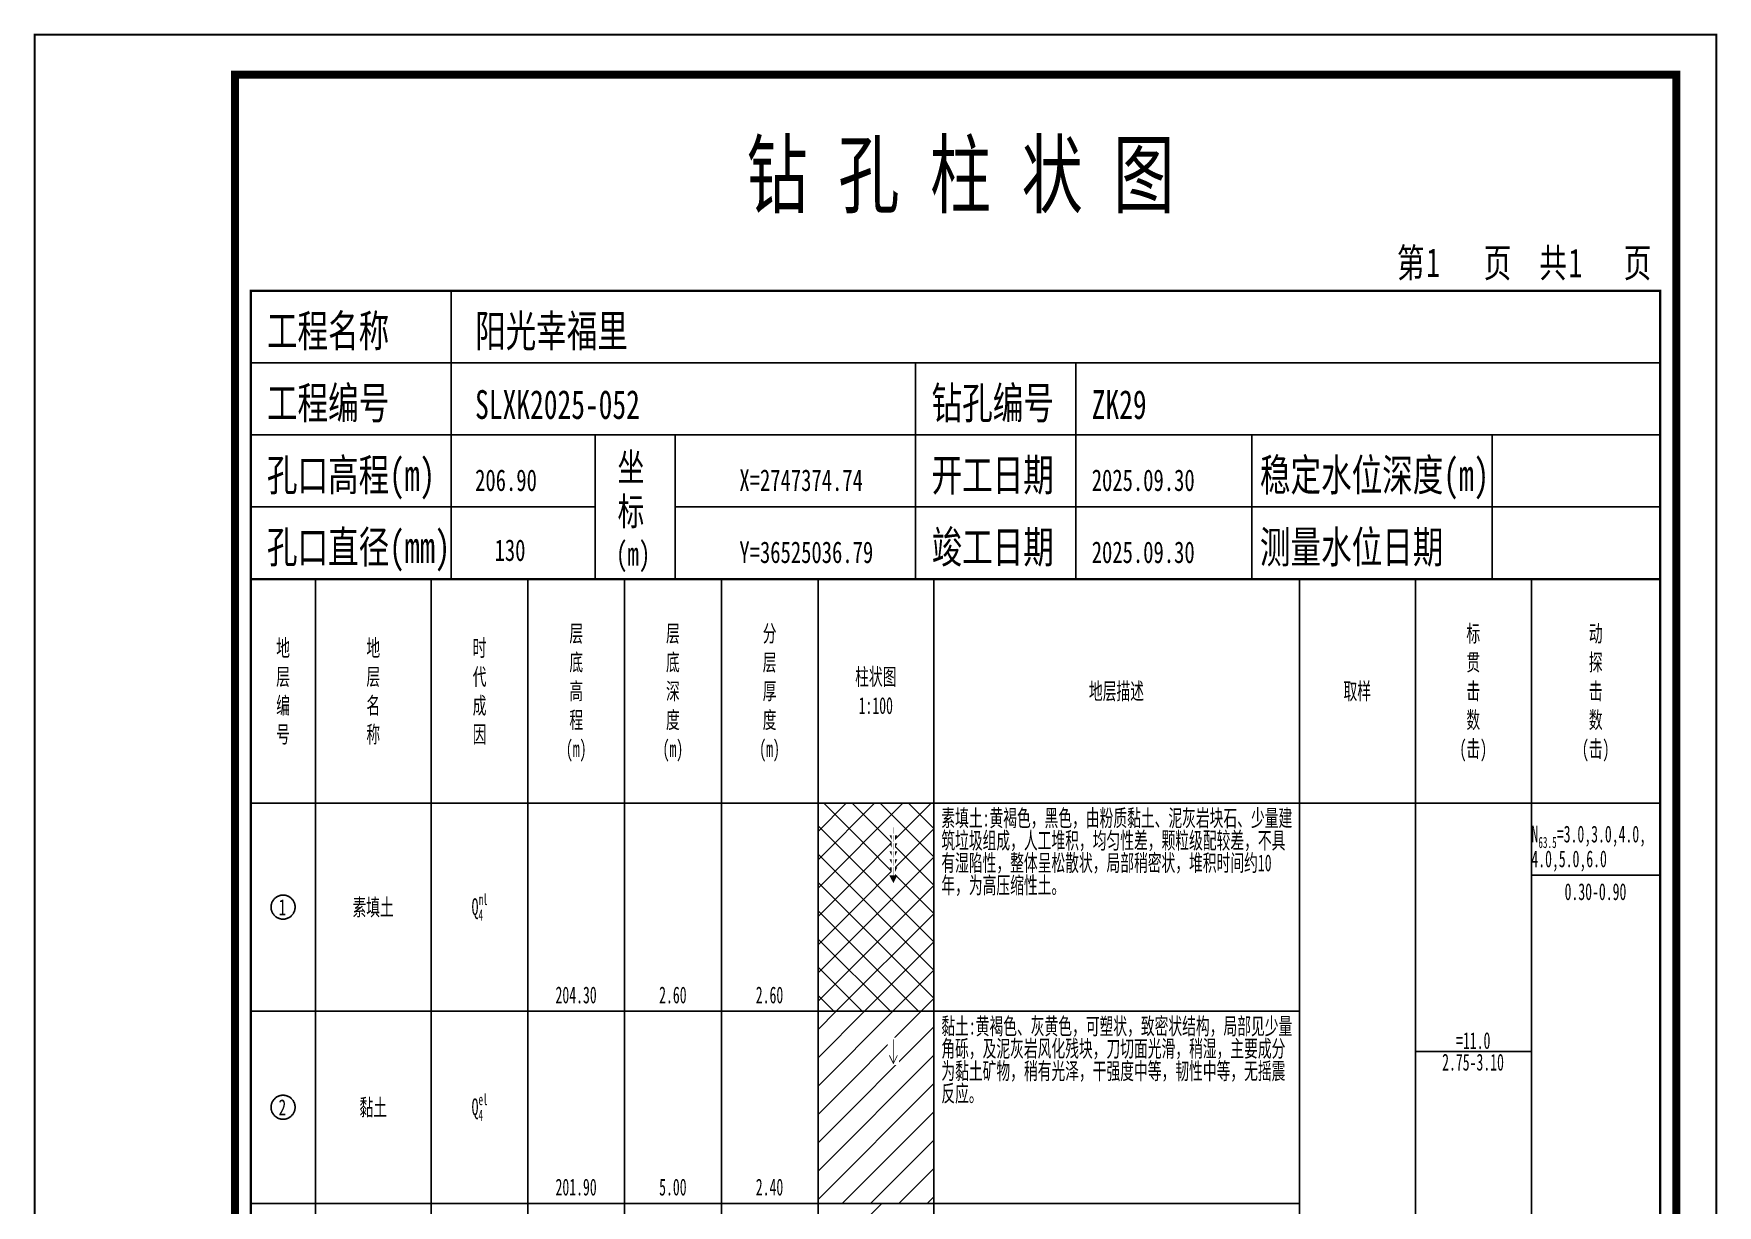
# Model space of a CAD drawing. Header units: millimetres. Extents: x 1264 to 9491, y 619 to 916.
# Drawn here: x 7499.6 to 7709.8, y 769.7 to 916 of the extents above; entities that cross this region are included whole.
import ezdxf
from ezdxf.enums import TextEntityAlignment as Align

# ---------------------------------------------------------------- set-up
doc = ezdxf.new("R2010")
doc.units = ezdxf.units.MM
doc.layers.add('GICAD_POU_TEXTS', color=7, linetype='Continuous')
doc.styles.add('LZ_FONT', font='simfang_0.ttf', dxfattribs={"width": 0.7, "height": 8})
doc.styles.add('成果图图块', font='simfang_0.ttf', dxfattribs={"height": 2.5})
doc.styles.add('成果图表体', font='simfang_0.ttf', dxfattribs={"width": 0.6, "height": 2.1})

# ---------------------------------------------------------------- blocks, each defined once
blk = doc.blocks.new('ZZT_DCBH_Z.dwg50', base_point=(-0.02, 0))
at = {"color": 7}
blk.add_polyline3d([(-1.52, 0.02, 0), (-1.52, -0.06, 0), (-1.52, -0.13, 0), (-1.51, -0.2, 0), (-1.5, -0.28, 0), (-1.48, -0.35, 0), (-1.46, -0.42, 0), (-1.44, -0.49, 0), (-1.41, -0.56, 0), (-1.38, -0.63, 0), (-1.35, -0.69, 0), (-1.31, -0.76, 0), (-1.27, -0.82, 0), (-1.23, -0.88, 0), (-1.18, -0.94, 0), (-1.14, -0.99, 0), (-1.09, -1.04, 0), (-1.03, -1.1, 0), (-0.98, -1.14, 0), (-0.92, -1.19, 0), (-0.86, -1.23, 0), (-0.8, -1.27, 0), (-0.73, -1.31, 0), (-0.67, -1.34, 0), (-0.6, -1.37, 0), (-0.53, -1.4, 0), (-0.46, -1.42, 0), (-0.39, -1.44, 0), (-0.32, -1.46, 0), (-0.25, -1.47, 0), (-0.17, -1.48, 0), (-0.1, -1.48, 0), (-0.02, -1.48, 0), (0.05, -1.48, 0), (0.12, -1.48, 0), (0.2, -1.47, 0), (0.27, -1.46, 0), (0.34, -1.44, 0), (0.41, -1.42, 0), (0.48, -1.4, 0), (0.55, -1.37, 0), (0.62, -1.34, 0), (0.68, -1.31, 0), (0.75, -1.27, 0), (0.81, -1.23, 0), (0.87, -1.19, 0), (0.93, -1.14, 0), (0.98, -1.1, 0), (1.04, -1.04, 0), (1.09, -0.99, 0), (1.13, -0.94, 0), (1.18, -0.88, 0), (1.22, -0.82, 0), (1.26, -0.76, 0), (1.3, -0.69, 0), (1.33, -0.63, 0), (1.36, -0.56, 0), (1.39, -0.49, 0), (1.41, -0.42, 0), (1.43, -0.35, 0), (1.45, -0.28, 0), (1.46, -0.2, 0), (1.47, -0.13, 0), (1.47, -0.06, 0), (1.48, 0.02, 0), (1.47, 0.09, 0), (1.47, 0.16, 0), (1.46, 0.24, 0), (1.45, 0.31, 0), (1.43, 0.38, 0), (1.41, 0.45, 0), (1.39, 0.52, 0), (1.36, 0.59, 0), (1.33, 0.66, 0), (1.3, 0.72, 0), (1.26, 0.79, 0), (1.22, 0.85, 0), (1.18, 0.91, 0), (1.13, 0.97, 0), (1.09, 1.02, 0), (1.04, 1.08, 0), (0.98, 1.13, 0), (0.93, 1.18, 0), (0.87, 1.22, 0), (0.81, 1.26, 0), (0.75, 1.3, 0), (0.68, 1.34, 0), (0.62, 1.37, 0), (0.55, 1.4, 0), (0.48, 1.43, 0), (0.41, 1.45, 0), (0.34, 1.47, 0), (0.27, 1.49, 0), (0.2, 1.5, 0), (0.12, 1.51, 0), (0.05, 1.51, 0), (-0.02, 1.52, 0), (-0.1, 1.51, 0), (-0.17, 1.51, 0), (-0.25, 1.5, 0), (-0.32, 1.49, 0), (-0.39, 1.47, 0), (-0.46, 1.45, 0), (-0.53, 1.43, 0), (-0.6, 1.4, 0), (-0.67, 1.37, 0), (-0.73, 1.34, 0), (-0.8, 1.3, 0), (-0.86, 1.26, 0), (-0.92, 1.22, 0), (-0.98, 1.18, 0), (-1.03, 1.13, 0), (-1.09, 1.08, 0), (-1.14, 1.02, 0), (-1.18, 0.97, 0), (-1.23, 0.91, 0), (-1.27, 0.85, 0), (-1.31, 0.79, 0), (-1.35, 0.72, 0), (-1.38, 0.66, 0), (-1.41, 0.59, 0), (-1.44, 0.52, 0), (-1.46, 0.45, 0), (-1.48, 0.38, 0), (-1.5, 0.31, 0), (-1.51, 0.24, 0), (-1.52, 0.16, 0), (-1.52, 0.09, 0), (-1.52, 0.02, 0)], dxfattribs=at)
at = {"layer": 'GICAD_POU_TEXTS', "color": 7, "style": '成果图图块', "width": 0.7}
blk.add_text('1', height=2, dxfattribs=at).set_placement((-0.11, -0.99), align=Align.CENTER)
blk = doc.blocks.new('ZZT_DCBH_Z.dwg51', base_point=(-0.02, 0))
at = {"color": 7}
blk.add_polyline3d([(-1.52, 0.02, 0), (-1.52, -0.06, 0), (-1.52, -0.13, 0), (-1.51, -0.2, 0), (-1.5, -0.28, 0), (-1.48, -0.35, 0), (-1.46, -0.42, 0), (-1.44, -0.49, 0), (-1.41, -0.56, 0), (-1.38, -0.63, 0), (-1.35, -0.69, 0), (-1.31, -0.76, 0), (-1.27, -0.82, 0), (-1.23, -0.88, 0), (-1.18, -0.94, 0), (-1.14, -0.99, 0), (-1.09, -1.04, 0), (-1.03, -1.1, 0), (-0.98, -1.14, 0), (-0.92, -1.19, 0), (-0.86, -1.23, 0), (-0.8, -1.27, 0), (-0.73, -1.31, 0), (-0.67, -1.34, 0), (-0.6, -1.37, 0), (-0.53, -1.4, 0), (-0.46, -1.42, 0), (-0.39, -1.44, 0), (-0.32, -1.46, 0), (-0.25, -1.47, 0), (-0.17, -1.48, 0), (-0.1, -1.48, 0), (-0.02, -1.48, 0), (0.05, -1.48, 0), (0.12, -1.48, 0), (0.2, -1.47, 0), (0.27, -1.46, 0), (0.34, -1.44, 0), (0.41, -1.42, 0), (0.48, -1.4, 0), (0.55, -1.37, 0), (0.62, -1.34, 0), (0.68, -1.31, 0), (0.75, -1.27, 0), (0.81, -1.23, 0), (0.87, -1.19, 0), (0.93, -1.14, 0), (0.98, -1.1, 0), (1.04, -1.04, 0), (1.09, -0.99, 0), (1.13, -0.94, 0), (1.18, -0.88, 0), (1.22, -0.82, 0), (1.26, -0.76, 0), (1.3, -0.69, 0), (1.33, -0.63, 0), (1.36, -0.56, 0), (1.39, -0.49, 0), (1.41, -0.42, 0), (1.43, -0.35, 0), (1.45, -0.28, 0), (1.46, -0.2, 0), (1.47, -0.13, 0), (1.47, -0.06, 0), (1.48, 0.02, 0), (1.47, 0.09, 0), (1.47, 0.16, 0), (1.46, 0.24, 0), (1.45, 0.31, 0), (1.43, 0.38, 0), (1.41, 0.45, 0), (1.39, 0.52, 0), (1.36, 0.59, 0), (1.33, 0.66, 0), (1.3, 0.72, 0), (1.26, 0.79, 0), (1.22, 0.85, 0), (1.18, 0.91, 0), (1.13, 0.97, 0), (1.09, 1.02, 0), (1.04, 1.08, 0), (0.98, 1.13, 0), (0.93, 1.18, 0), (0.87, 1.22, 0), (0.81, 1.26, 0), (0.75, 1.3, 0), (0.68, 1.34, 0), (0.62, 1.37, 0), (0.55, 1.4, 0), (0.48, 1.43, 0), (0.41, 1.45, 0), (0.34, 1.47, 0), (0.27, 1.49, 0), (0.2, 1.5, 0), (0.12, 1.51, 0), (0.05, 1.51, 0), (-0.02, 1.52, 0), (-0.1, 1.51, 0), (-0.17, 1.51, 0), (-0.25, 1.5, 0), (-0.32, 1.49, 0), (-0.39, 1.47, 0), (-0.46, 1.45, 0), (-0.53, 1.43, 0), (-0.6, 1.4, 0), (-0.67, 1.37, 0), (-0.73, 1.34, 0), (-0.8, 1.3, 0), (-0.86, 1.26, 0), (-0.92, 1.22, 0), (-0.98, 1.18, 0), (-1.03, 1.13, 0), (-1.09, 1.08, 0), (-1.14, 1.02, 0), (-1.18, 0.97, 0), (-1.23, 0.91, 0), (-1.27, 0.85, 0), (-1.31, 0.79, 0), (-1.35, 0.72, 0), (-1.38, 0.66, 0), (-1.41, 0.59, 0), (-1.44, 0.52, 0), (-1.46, 0.45, 0), (-1.48, 0.38, 0), (-1.5, 0.31, 0), (-1.51, 0.24, 0), (-1.52, 0.16, 0), (-1.52, 0.09, 0), (-1.52, 0.02, 0)], dxfattribs=at)
at = {"layer": 'GICAD_POU_TEXTS', "color": 7, "style": '成果图图块', "width": 0.7}
blk.add_text('2', height=2, dxfattribs=at).set_placement((-0.11, -0.99), align=Align.CENTER)
blk = doc.blocks.new('zztSLbg.dwg', base_point=(0.5, 1.5))
blk.add_wipeout([(-0.2, -0.2), (1.2, -0.2), (1.2, 3.2), (-0.2, 3.2)])
at = {"color": 7, "const_width": 0.1}
for points in [[(0.5, 3), (0.5, 0)], [(0, 1), (0.5, 0), (1, 1)]]:
    blk.add_lwpolyline(points, dxfattribs=at)
blk = doc.blocks.new('zztGLdt.dwg', base_point=(0.5, 1))
blk.add_wipeout([(0.3, -0.2), (0.7, -0.2), (0.7, 2.2), (0.3, 2.2)])
at = {"color": 7, "linetype": 'Continuous'}
blk.add_lwpolyline([(0.5, 1, 1, 0, 0), (0.5, 0, 0, 0, 0)], format="xyseb", dxfattribs=at)
at = {"color": 7, "const_width": 0.05}
blk.add_lwpolyline([(0.5, 2), (0.5, 1)], dxfattribs=at)
blk = doc.blocks.new('柱状图图框模板-(昇龙标准).dwg28', base_point=(27, 229))
for p, q in [((52, 229), (52, 265)), ((27, 256), (203, 256)), ((110, 229), (110, 256)), ((130, 229), (130, 256)), ((27, 247), (203, 247)), ((70, 229), (70, 247)), ((80, 229), (80, 247)), ((152, 229), (152, 247)), ((182, 229), (182, 247)), ((27, 238), (70, 238)), ((80, 238), (203, 238))]:
    blk.add_line(p, q)
for points, const_width in [([(0, 0), (210, 0), (210, 297), (0, 297)], 0.25), ([(25, 5), (205, 5), (205, 292), (25, 292)], 1), ([(27, 265), (203, 265), (203, 17), (27, 17)], 0.3)]:
    blk.add_lwpolyline(points, close=True, dxfattribs=dict(const_width=const_width))
at = {"const_width": 0.3}
blk.add_lwpolyline([(27, 229), (203, 229)], dxfattribs=at)
at = {"style": 'LZ_FONT', "width": 0.7}
for s, height, p in [('钻 孔 柱 状 图', 8, (88.9, 275.54)), ('第', 3.6, (170.12, 266.7)), ('1', 3.6, (173.78, 266.75)), ('页', 3.6, (180.96, 266.7)), ('共', 3.6, (187.88, 266.7)), ('1', 3.6, (191.54, 266.7)), ('页', 3.6, (198.44, 266.7)), ('工程名称', 4, (29, 258)), ('阳光幸福里', 4, (55, 258)), ('工程编号', 4, (29, 249)), ('SLXK2025-052', 3.6, (55, 249)), ('钻孔编号', 4, (112, 249)), ('ZK29', 3.6, (132, 249)), ('孔口高程(m)', 4, (29, 240)), ('坐', 3.5, (72.79, 241.24)), ('开工日期', 4, (112, 240)), ('稳定水位深度(m)', 4, (153, 240)), ('206.90', 2.7, (55, 240)), ('X=2747374.74', 2.7, (88, 240)), ('2025.09.30', 2.7, (132, 240)), ('标', 3.5, (72.79, 235.7)), ('孔口直径(mm)', 4, (29, 231)), ('竣工日期', 4, (112, 231)), ('测量水位日期', 4, (153, 231)), ('130', 2.7, (57.43, 231.26)), ('(m) ', 3, (72.59, 230.65)), ('Y=36525036.79', 2.7, (88, 231)), ('2025.09.30', 2.7, (132, 231))]:
    blk.add_text(s, height=height, dxfattribs=at).set_placement(p)

msp = doc.modelspace()

# ---------------------------------------------------------------- hatches: boundary and pattern name
at = {"linetype": 'Continuous'}
h = msp.add_hatch(dxfattribs=at)
h.set_pattern_fill('GKSTT', scale=0.5, style=0, pattern_type=2)
h.set_pattern_definition([(45, (0, 0), (-1.76776695, 1.76776695), []), (135, (0, 0), (-1.76776695, -1.76776695), [])])
h.paths.add_polyline_path([(7597.51, 793.89), (7611.99, 793.89), (7611.99, 819.89), (7597.51, 819.89)])
h = msp.add_hatch(dxfattribs=at)
h.set_pattern_fill('GKNXT', scale=0.5, style=0, pattern_type=2)
h.set_pattern_definition([(45, (0, 0), (-1.76776695, 1.76776695), [])])
h.paths.add_polyline_path([(7597.51, 769.89), (7611.99, 769.89), (7611.99, 793.89), (7597.51, 793.89)])
h = msp.add_hatch(dxfattribs=at)
h.set_pattern_fill('GKNHY1', scale=0.5, style=0, pattern_type=2)
h.set_pattern_definition([(0, (0, 0), (0, 2.3), []), (45, (0, 0), (4e-16, 4.5999997), [3.252691, -6.5053825])])
h.paths.add_polyline_path([(7597.51, 758.89), (7611.99, 758.89), (7611.99, 769.89), (7597.51, 769.89)])

# ---------------------------------------------------------------- linework, layer by layer
at = {"color": 0}
for p, q in [((7526.69, 819.89), (7534.74, 819.89)), ((7526.69, 793.89), (7526.69, 819.89)), ((7534.74, 793.89), (7534.74, 819.89)), ((7526.69, 793.89), (7534.74, 793.89)), ((7526.69, 793.89), (7534.74, 793.89)), ((7526.69, 769.89), (7526.69, 793.89)), ((7534.74, 769.89), (7534.74, 793.89)), ((7526.69, 769.89), (7534.74, 769.89)), ((7526.69, 769.89), (7534.74, 769.89)), ((7526.69, 758.89), (7526.69, 769.89)), ((7534.74, 758.89), (7534.74, 769.89))]:
    msp.add_line(p, q, dxfattribs=at)
for points in [[(7526.69, 847.89), (7534.74, 847.89)], [(7526.69, 819.89), (7526.69, 847.89)], [(7534.74, 819.89), (7534.74, 847.89)], [(7534.74, 847.89), (7549.22, 847.89)], [(7534.74, 819.89), (7534.74, 847.89)], [(7549.22, 819.89), (7549.22, 847.89)], [(7549.22, 847.89), (7561.29, 847.89)], [(7549.22, 819.89), (7549.22, 847.89)], [(7561.29, 819.89), (7561.29, 847.89)], [(7561.29, 847.89), (7573.36, 847.89)], [(7561.29, 819.89), (7561.29, 847.89)], [(7573.36, 819.89), (7573.36, 847.89)], [(7573.36, 847.89), (7585.44, 847.89)], [(7573.36, 819.89), (7573.36, 847.89)], [(7585.44, 819.89), (7585.44, 847.89)], [(7585.44, 847.89), (7597.51, 847.89)], [(7585.44, 819.89), (7585.44, 847.89)], [(7597.51, 819.89), (7597.51, 847.89)], [(7597.51, 847.89), (7611.99, 847.89)], [(7597.51, 819.89), (7597.51, 847.89)], [(7611.99, 819.89), (7611.99, 847.89)], [(7611.99, 847.89), (7657.62, 847.89)], [(7611.99, 819.89), (7611.99, 847.89)], [(7657.62, 819.89), (7657.62, 847.89)], [(7657.62, 847.89), (7672.11, 847.89)], [(7657.62, 819.89), (7657.62, 847.89)], [(7672.11, 819.89), (7672.11, 847.89)], [(7672.11, 847.89), (7686.59, 847.89)], [(7672.11, 819.89), (7672.11, 847.89)], [(7686.59, 819.89), (7686.59, 847.89)], [(7686.59, 847.89), (7702.69, 847.89)], [(7686.59, 819.89), (7686.59, 847.89)], [(7702.69, 819.89), (7702.69, 847.89)], [(7526.69, 819.89), (7534.74, 819.89)], [(7526.69, 635.89), (7526.69, 819.89)], [(7526.69, 819.89), (7534.74, 819.89)], [(7534.74, 635.89), (7534.74, 819.89)], [(7534.74, 819.89), (7549.22, 819.89)], [(7534.74, 635.89), (7534.74, 819.89)], [(7534.74, 819.89), (7549.22, 819.89)], [(7534.74, 819.89), (7549.22, 819.89)], [(7534.74, 793.89), (7534.74, 819.89)], [(7549.22, 635.89), (7549.22, 819.89)], [(7549.22, 793.89), (7549.22, 819.89)], [(7549.22, 819.89), (7561.29, 819.89)], [(7549.22, 635.89), (7549.22, 819.89)], [(7549.22, 819.89), (7561.29, 819.89)], [(7549.22, 819.89), (7561.29, 819.89)], [(7549.22, 793.89), (7549.22, 819.89)], [(7561.29, 635.89), (7561.29, 819.89)], [(7561.29, 793.89), (7561.29, 819.89)], [(7561.29, 819.89), (7573.36, 819.89)], [(7561.29, 635.89), (7561.29, 819.89)], [(7561.29, 819.89), (7573.36, 819.89)], [(7561.29, 819.89), (7573.36, 819.89)], [(7561.29, 793.89), (7561.29, 819.89)], [(7573.36, 635.89), (7573.36, 819.89)], [(7573.36, 793.89), (7573.36, 819.89)], [(7573.36, 819.89), (7585.44, 819.89)], [(7573.36, 635.89), (7573.36, 819.89)], [(7573.36, 819.89), (7585.44, 819.89)], [(7573.36, 819.89), (7585.44, 819.89)], [(7573.36, 793.89), (7573.36, 819.89)], [(7585.44, 635.89), (7585.44, 819.89)], [(7585.44, 793.89), (7585.44, 819.89)], [(7585.44, 819.89), (7597.51, 819.89)], [(7585.44, 635.89), (7585.44, 819.89)], [(7585.44, 819.89), (7597.51, 819.89)], [(7585.44, 819.89), (7597.51, 819.89)], [(7585.44, 793.89), (7585.44, 819.89)], [(7597.51, 635.89), (7597.51, 819.89)], [(7597.51, 793.89), (7597.51, 819.89)], [(7597.51, 819.89), (7611.99, 819.89)], [(7597.51, 635.89), (7597.51, 819.89)], [(7597.51, 819.89), (7611.99, 819.89)], [(7611.99, 635.89), (7611.99, 819.89)], [(7611.99, 819.89), (7657.62, 819.89)], [(7611.99, 635.89), (7611.99, 819.89)], [(7611.99, 819.89), (7657.62, 819.89)], [(7611.99, 819.89), (7657.62, 819.89)], [(7611.99, 793.89), (7611.99, 819.89)], [(7657.62, 635.89), (7657.62, 819.89)], [(7657.62, 793.89), (7657.62, 819.89)], [(7657.62, 819.89), (7672.11, 819.89)], [(7657.62, 635.89), (7657.62, 819.89)], [(7657.62, 819.89), (7672.11, 819.89)], [(7672.11, 635.89), (7672.11, 819.89)], [(7672.11, 819.89), (7686.59, 819.89)], [(7672.11, 635.89), (7672.11, 819.89)], [(7672.11, 819.89), (7686.59, 819.89)], [(7686.59, 635.89), (7686.59, 819.89)], [(7686.59, 819.89), (7702.69, 819.89)], [(7686.59, 635.89), (7686.59, 819.89)], [(7686.59, 819.89), (7702.69, 819.89)], [(7686.59, 819.89), (7702.69, 819.89)], [(7686.59, 810.89), (7686.59, 819.89)], [(7702.69, 635.89), (7702.69, 819.89)], [(7702.69, 810.89), (7702.69, 819.89)], [(7686.59, 810.89), (7702.69, 810.89)], [(7534.74, 793.89), (7549.22, 793.89)], [(7534.74, 793.89), (7549.22, 793.89)], [(7534.74, 769.89), (7534.74, 793.89)], [(7549.22, 769.89), (7549.22, 793.89)], [(7549.22, 793.89), (7561.29, 793.89)], [(7549.22, 793.89), (7561.29, 793.89)], [(7549.22, 769.89), (7549.22, 793.89)], [(7561.29, 769.89), (7561.29, 793.89)], [(7561.29, 793.89), (7573.36, 793.89)], [(7561.29, 793.89), (7573.36, 793.89)], [(7561.29, 769.89), (7561.29, 793.89)], [(7573.36, 769.89), (7573.36, 793.89)], [(7573.36, 793.89), (7585.44, 793.89)], [(7573.36, 793.89), (7585.44, 793.89)], [(7573.36, 769.89), (7573.36, 793.89)], [(7585.44, 769.89), (7585.44, 793.89)], [(7585.44, 793.89), (7597.51, 793.89)], [(7585.44, 793.89), (7597.51, 793.89)], [(7585.44, 769.89), (7585.44, 793.89)], [(7597.51, 769.89), (7597.51, 793.89)], [(7611.99, 793.89), (7657.62, 793.89)], [(7611.99, 793.89), (7657.62, 793.89)], [(7611.99, 769.89), (7611.99, 793.89)], [(7657.62, 769.89), (7657.62, 793.89)], [(7672.11, 788.89), (7686.59, 788.89)], [(7534.74, 769.89), (7549.22, 769.89)], [(7534.74, 769.89), (7549.22, 769.89)], [(7534.74, 758.89), (7534.74, 769.89)], [(7549.22, 758.89), (7549.22, 769.89)], [(7549.22, 769.89), (7561.29, 769.89)], [(7549.22, 769.89), (7561.29, 769.89)], [(7549.22, 683.39), (7549.22, 769.89)], [(7561.29, 683.39), (7561.29, 769.89)], [(7561.29, 769.89), (7573.36, 769.89)], [(7561.29, 769.89), (7573.36, 769.89)], [(7561.29, 758.89), (7561.29, 769.89)], [(7573.36, 758.89), (7573.36, 769.89)], [(7573.36, 769.89), (7585.44, 769.89)], [(7573.36, 769.89), (7585.44, 769.89)], [(7573.36, 758.89), (7573.36, 769.89)], [(7585.44, 758.89), (7585.44, 769.89)], [(7585.44, 769.89), (7597.51, 769.89)], [(7585.44, 769.89), (7597.51, 769.89)], [(7585.44, 758.89), (7585.44, 769.89)], [(7597.51, 758.89), (7597.51, 769.89)], [(7611.99, 769.89), (7657.62, 769.89)], [(7611.99, 758.89), (7611.99, 769.89)], [(7657.62, 758.89), (7657.62, 769.89)]]:
    msp.add_lwpolyline(points, dxfattribs=at)
at = {"color": 7, "flags": 128}
for points in [[(7597.51, 793.89), (7611.99, 793.89)], [(7597.51, 769.89), (7611.99, 769.89)]]:
    msp.add_lwpolyline(points, dxfattribs=at)

# ---------------------------------------------------------------- block references
for name, p in [('ZZT_DCBH_Z.dwg50', (7530.71, 806.89)), ('ZZT_DCBH_Z.dwg51', (7530.71, 781.89))]:
    msp.add_blockref(name, p)

# ---------------------------------------------------------------- texts
at = {"color": 0, "style": '成果图表体', "width": 0.6}
for s, height, p in [('层', 2.1, (7566.46, 840.04)), ('层', 2.1, (7578.53, 840.04)), ('分', 2.1, (7590.61, 840.04)), ('标', 2.1, (7678.48, 840.04)), ('动', 2.1, (7693.77, 840.04)), ('地', 2.1, (7529.85, 838.24)), ('地', 2.1, (7541.11, 838.24)), ('时', 2.1, (7554.39, 838.24)), ('层', 2.1, (7529.85, 834.64)), ('层', 2.1, (7541.11, 834.64)), ('代', 2.1, (7554.39, 834.64)), ('底', 2.1, (7566.46, 836.44)), ('底', 2.1, (7578.53, 836.44)), ('层', 2.1, (7590.61, 836.44)), ('柱状图', 2.1, (7602.15, 834.64)), ('贯', 2.1, (7678.48, 836.44)), ('探', 2.1, (7693.77, 836.44)), ('高', 2.1, (7566.46, 832.84)), ('深', 2.1, (7578.53, 832.84)), ('厚', 2.1, (7590.61, 832.84)), ('地层描述', 2.1, (7631.34, 832.84)), ('取样', 2.1, (7663.13, 832.84)), ('击', 2.1, (7678.48, 832.84)), ('击', 2.1, (7693.77, 832.84)), ('编', 2.1, (7529.85, 831.04)), ('名', 2.1, (7541.11, 831.04)), ('成', 2.1, (7554.39, 831.04)), ('1:100', 2.1, (7602.58, 831.04)), ('程', 2.1, (7566.46, 829.24)), ('度', 2.1, (7578.53, 829.24)), ('度', 2.1, (7590.61, 829.24)), ('数', 2.1, (7678.48, 829.24)), ('数', 2.1, (7693.77, 829.24)), ('号', 2.1, (7529.85, 827.44)), ('称', 2.1, (7541.11, 827.44)), ('因', 2.1, (7554.39, 827.44)), ('(m)', 2.1, (7566.03, 825.64)), ('(m)', 2.1, (7578.1, 825.64)), ('(m)', 2.1, (7590.17, 825.64)), ('(击)', 2.1, (7677.62, 825.64)), ('(击)', 2.1, (7692.91, 825.64)), ('N', 2.1, (7686.59, 814.99)), ('=3.0,3.0,4.0,', 2.1, (7689.77, 814.99)), ('4.0,5.0,6.0', 2.1, (7686.59, 811.89)), ('63.5', 1.4, (7687.46, 814.29)), ('0.30-0.90', 2.1, (7690.74, 807.79)), ('素填土', 2.1, (7539.38, 805.84)), ('Q', 2.1, (7554.25, 805.91)), ('ml', 1.4, (7555.11, 807.17)), ('4', 1.4, (7555.11, 805.21)), ('204.30', 2.1, (7564.73, 794.89)), ('2.60', 2.1, (7577.67, 794.89)), ('2.60', 2.1, (7589.74, 794.89)), ('=11.0', 2.1, (7677.19, 789.19)), ('2.75-3.10', 2.1, (7675.45, 786.49)), ('黏土', 2.1, (7540.25, 780.84)), ('Q', 2.1, (7554.25, 780.91)), ('el', 1.4, (7555.11, 782.17)), ('4', 1.4, (7555.11, 780.21)), ('201.90', 2.1, (7564.73, 770.89)), ('5.00', 2.1, (7577.67, 770.89)), ('2.40', 2.1, (7589.74, 770.89))]:
    msp.add_text(s, height=height, dxfattribs=at).set_placement(p)
at = {"color": 0, "char_height": 2.1, "width": 43.8045, "attachment_point": 1, "line_spacing_factor": 0.8, "style": '成果图表体'}
for s, insert in [('\\A1;素填土:黄褐色，黑色，由粉质黏土、泥灰岩块石、少量建筑垃圾组成，人工堆积，均匀性差，颗粒级配较差，不具有湿陷性，整体呈松散状，局部稍密状，堆积时间约10年，为高压缩性土。', (7612.91, 819.09)), ('\\A1;黏土:黄褐色、灰黄色，可塑状，致密状结构，局部见少量角砾，及泥灰岩风化残块，刀切面光滑，稍湿，主要成分为黏土矿物，稍有光泽，干强度中等，韧性中等，无摇震反应。', (7612.91, 793.09))]:
    msp.add_mtext(s, dxfattribs=dict(at, insert=insert))

# ---------------------------------------------------------------- next in the draw order: block references
for name, p in [('zztGLdt.dwg', (7606.92, 815.89)), ('zztSLbg.dwg', (7606.92, 788.89))]:
    msp.add_blockref(name, p)

# ---------------------------------------------------------------- next in the draw order: block references
msp.add_blockref('zztGLdt.dwg', (7606.92, 814.89))

# ---------------------------------------------------------------- next in the draw order: block references
msp.add_blockref('zztGLdt.dwg', (7606.92, 813.89))

# ---------------------------------------------------------------- next in the draw order: block references
msp.add_blockref('zztGLdt.dwg', (7606.92, 812.89))

# ---------------------------------------------------------------- next in the draw order: block references
msp.add_blockref('zztGLdt.dwg', (7606.92, 811.89))

# ---------------------------------------------------------------- next in the draw order: block references
msp.add_blockref('zztGLdt.dwg', (7606.92, 810.89))

# ---------------------------------------------------------------- next in the draw order: block references
msp.add_blockref('柱状图图框模板-(昇龙标准).dwg28', (7526.69, 847.89))

doc.saveas('drawing.dxf')
